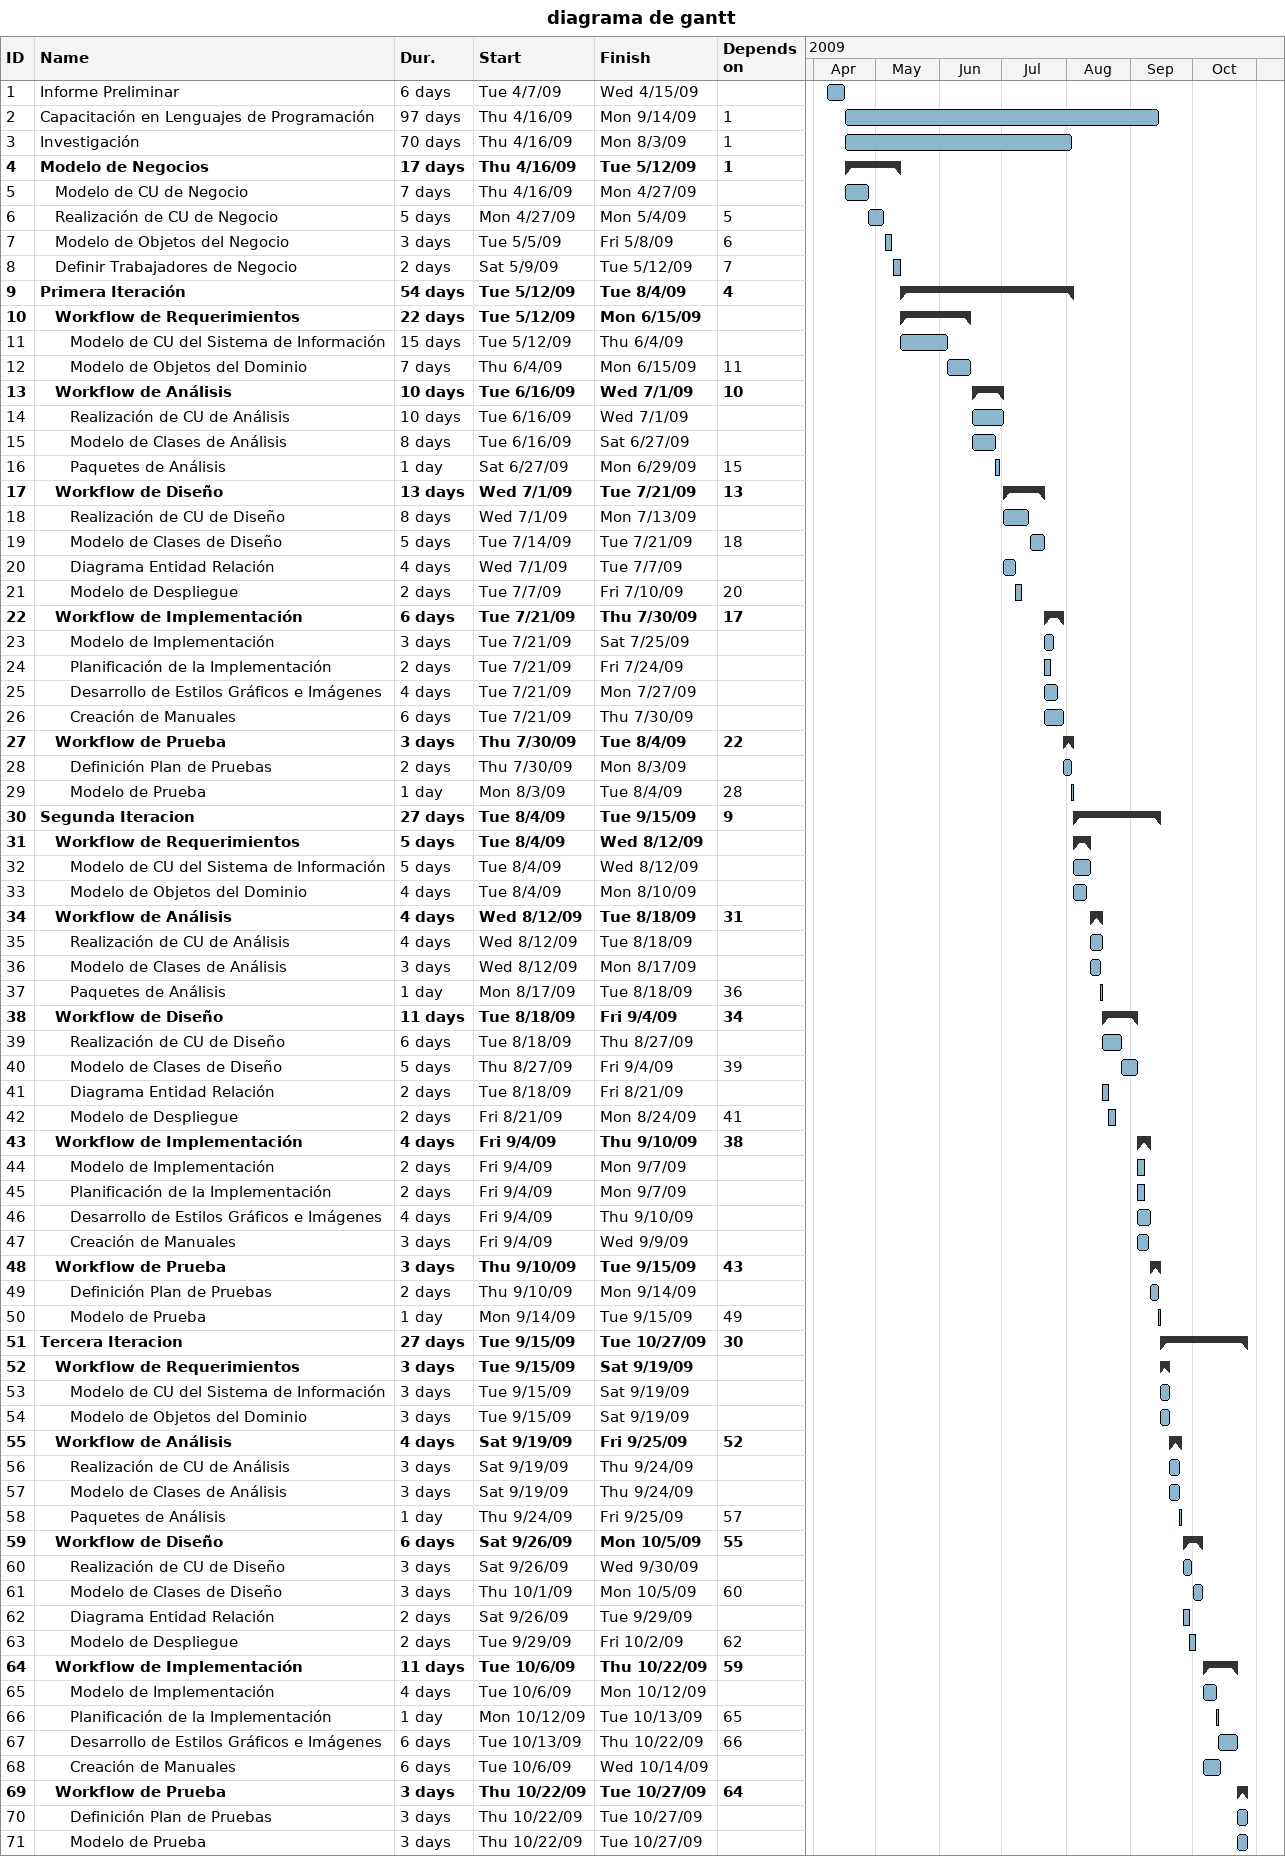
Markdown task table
diagrama de gantt

| ID | Level | Task | Duration | Start | Finish | Predecessors |
|---|---|---|---|---|---|---|
| 1 | 1 | Informe Preliminar | 6d | 2009-04-07 | 2009-04-15 |  |
| 2 | 1 | Capacitación en Lenguajes de Programación | 97d | 2009-04-16 | 2009-09-14 | 1 |
| 3 | 1 | Investigación | 70d | 2009-04-16 | 2009-08-03 | 1 |
| 4 | 1 | **Modelo de Negocios** | 17d | 2009-04-16 | 2009-05-12 | 1 |
| 5 | 2 | Modelo de CU de Negocio | 7d | 2009-04-16 | 2009-04-27 |  |
| 6 | 2 | Realización de CU de Negocio | 5d | 2009-04-27 | 2009-05-04 | 5 |
| 7 | 2 | Modelo de Objetos del Negocio | 3d | 2009-05-05 | 2009-05-08 | 6 |
| 8 | 2 | Definir Trabajadores de Negocio | 2d | 2009-05-09 | 2009-05-12 | 7 |
| 9 | 1 | **Primera Iteración** | 54d | 2009-05-12 | 2009-08-04 | 4 |
| 10 | 2 | **Workflow de Requerimientos** | 22d | 2009-05-12 | 2009-06-15 |  |
| 11 | 3 | Modelo de CU del Sistema de Información | 15d | 2009-05-12 | 2009-06-04 |  |
| 12 | 3 | Modelo de Objetos del Dominio | 7d | 2009-06-04 | 2009-06-15 | 11 |
| 13 | 2 | **Workflow de Análisis** | 10d | 2009-06-16 | 2009-07-01 | 10 |
| 14 | 3 | Realización de CU de Análisis | 10d | 2009-06-16 | 2009-07-01 |  |
| 15 | 3 | Modelo de Clases de Análisis | 8d | 2009-06-16 | 2009-06-27 |  |
| 16 | 3 | Paquetes de Análisis | 1d | 2009-06-27 | 2009-06-29 | 15 |
| 17 | 2 | **Workflow de Diseño** | 13d | 2009-07-01 | 2009-07-21 | 13 |
| 18 | 3 | Realización de CU de Diseño | 8d | 2009-07-01 | 2009-07-13 |  |
| 19 | 3 | Modelo de Clases de Diseño | 5d | 2009-07-14 | 2009-07-21 | 18 |
| 20 | 3 | Diagrama Entidad Relación | 4d | 2009-07-01 | 2009-07-07 |  |
| 21 | 3 | Modelo de Despliegue | 2d | 2009-07-07 | 2009-07-10 | 20 |
| 22 | 2 | **Workflow de Implementación** | 6d | 2009-07-21 | 2009-07-30 | 17 |
| 23 | 3 | Modelo de Implementación | 3d | 2009-07-21 | 2009-07-25 |  |
| 24 | 3 | Planificación de la Implementación | 2d | 2009-07-21 | 2009-07-24 |  |
| 25 | 3 | Desarrollo de Estilos Gráficos e Imágenes | 4d | 2009-07-21 | 2009-07-27 |  |
| 26 | 3 | Creación de Manuales | 6d | 2009-07-21 | 2009-07-30 |  |
| 27 | 2 | **Workflow de Prueba** | 3d | 2009-07-30 | 2009-08-04 | 22 |
| 28 | 3 | Definición Plan de Pruebas | 2d | 2009-07-30 | 2009-08-03 |  |
| 29 | 3 | Modelo de Prueba | 1d | 2009-08-03 | 2009-08-04 | 28 |
| 30 | 1 | **Segunda Iteracion** | 27d | 2009-08-04 | 2009-09-15 | 9 |
| 31 | 2 | **Workflow de Requerimientos** | 5d | 2009-08-04 | 2009-08-12 |  |
| 32 | 3 | Modelo de CU del Sistema de Información | 5d | 2009-08-04 | 2009-08-12 |  |
| 33 | 3 | Modelo de Objetos del Dominio | 4d | 2009-08-04 | 2009-08-10 |  |
| 34 | 2 | **Workflow de Análisis** | 4d | 2009-08-12 | 2009-08-18 | 31 |
| 35 | 3 | Realización de CU de Análisis | 4d | 2009-08-12 | 2009-08-18 |  |
| 36 | 3 | Modelo de Clases de Análisis | 3d | 2009-08-12 | 2009-08-17 |  |
| 37 | 3 | Paquetes de Análisis | 1d | 2009-08-17 | 2009-08-18 | 36 |
| 38 | 2 | **Workflow de Diseño** | 11d | 2009-08-18 | 2009-09-04 | 34 |
| 39 | 3 | Realización de CU de Diseño | 6d | 2009-08-18 | 2009-08-27 |  |
| 40 | 3 | Modelo de Clases de Diseño | 5d | 2009-08-27 | 2009-09-04 | 39 |
| 41 | 3 | Diagrama Entidad Relación | 2d | 2009-08-18 | 2009-08-21 |  |
| 42 | 3 | Modelo de Despliegue | 2d | 2009-08-21 | 2009-08-24 | 41 |
| 43 | 2 | **Workflow de Implementación** | 4d | 2009-09-04 | 2009-09-10 | 38 |
| 44 | 3 | Modelo de Implementación | 2d | 2009-09-04 | 2009-09-07 |  |
| 45 | 3 | Planificación de la Implementación | 2d | 2009-09-04 | 2009-09-07 |  |
| 46 | 3 | Desarrollo de Estilos Gráficos e Imágenes | 4d | 2009-09-04 | 2009-09-10 |  |
| 47 | 3 | Creación de Manuales | 3d | 2009-09-04 | 2009-09-09 |  |
| 48 | 2 | **Workflow de Prueba** | 3d | 2009-09-10 | 2009-09-15 | 43 |
| 49 | 3 | Definición Plan de Pruebas | 2d | 2009-09-10 | 2009-09-14 |  |
| 50 | 3 | Modelo de Prueba | 1d | 2009-09-14 | 2009-09-15 | 49 |
| 51 | 1 | **Tercera Iteracion** | 27d | 2009-09-15 | 2009-10-27 | 30 |
| 52 | 2 | **Workflow de Requerimientos** | 3d | 2009-09-15 | 2009-09-19 |  |
| 53 | 3 | Modelo de CU del Sistema de Información | 3d | 2009-09-15 | 2009-09-19 |  |
| 54 | 3 | Modelo de Objetos del Dominio | 3d | 2009-09-15 | 2009-09-19 |  |
| 55 | 2 | **Workflow de Análisis** | 4d | 2009-09-19 | 2009-09-25 | 52 |
| 56 | 3 | Realización de CU de Análisis | 3d | 2009-09-19 | 2009-09-24 |  |
| 57 | 3 | Modelo de Clases de Análisis | 3d | 2009-09-19 | 2009-09-24 |  |
| 58 | 3 | Paquetes de Análisis | 1d | 2009-09-24 | 2009-09-25 | 57 |
| 59 | 2 | **Workflow de Diseño** | 6d | 2009-09-26 | 2009-10-05 | 55 |
| 60 | 3 | Realización de CU de Diseño | 3d | 2009-09-26 | 2009-09-30 |  |
| 61 | 3 | Modelo de Clases de Diseño | 3d | 2009-10-01 | 2009-10-05 | 60 |
| 62 | 3 | Diagrama Entidad Relación | 2d | 2009-09-26 | 2009-09-29 |  |
| 63 | 3 | Modelo de Despliegue | 2d | 2009-09-29 | 2009-10-02 | 62 |
| 64 | 2 | **Workflow de Implementación** | 11d | 2009-10-06 | 2009-10-22 | 59 |
| 65 | 3 | Modelo de Implementación | 4d | 2009-10-06 | 2009-10-12 |  |
| 66 | 3 | Planificación de la Implementación | 1d | 2009-10-12 | 2009-10-13 | 65 |
| 67 | 3 | Desarrollo de Estilos Gráficos e Imágenes | 6d | 2009-10-13 | 2009-10-22 | 66 |
| 68 | 3 | Creación de Manuales | 6d | 2009-10-06 | 2009-10-14 |  |
| 69 | 2 | **Workflow de Prueba** | 3d | 2009-10-22 | 2009-10-27 | 64 |
| 70 | 3 | Definición Plan de Pruebas | 3d | 2009-10-22 | 2009-10-27 |  |
| 71 | 3 | Modelo de Prueba | 3d | 2009-10-22 | 2009-10-27 |  |
